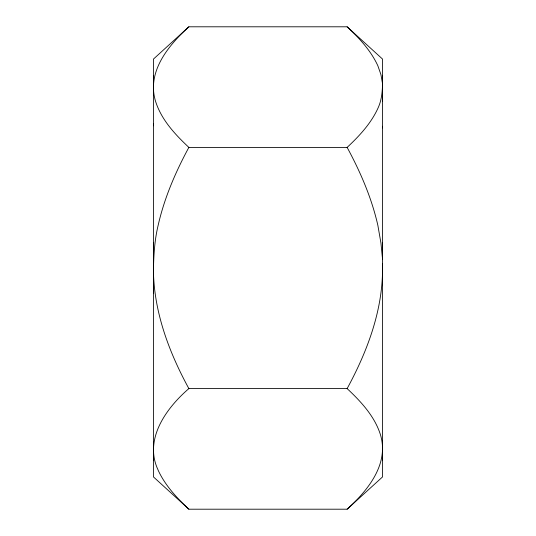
<?xml version="1.0" encoding="UTF-8"?>
<svg xmlns="http://www.w3.org/2000/svg" width="536" height="536" viewBox="0 0 536 536"><rect width="100%" height="100%" fill="white"/><g stroke="black" fill="none" stroke-linecap="round" stroke-linejoin="round"><path stroke-width="0.8" d="M153.564 262.787L153.577 278.023M153.417 293.179C153.443 270.472 152.787 247.619 158.14 225.355C164.331 197.965 175.553 172.029 188.866 147.4L347.134 147.4C359.247 136.07 370.858 123.649 377.86 108.419C382.751 98.195 382.543 86.872 382.583 75.831M382.429 256.195L382.583 242.821M153.417 91.455L153.571 84.447M382.436 89.639L382.583 59.114L347.134 26.8L188.866 26.8L153.417 59.114L153.417 476.886L188.866 509.2L347.134 509.2L382.583 476.886L382.583 91.455L382.396 82.913L380.935 74.605L377.86 65.781C370.858 50.552 359.247 38.13 347.134 26.8M382.583 444.545L382.583 460.169M153.417 460.169L153.564 454.696M382.436 127.896L382.583 126.268M188.866 509.2C176.753 497.87 165.142 485.449 158.14 470.219L157.966 469.71C143.648 439.145 166.455 407.889 188.866 388.6L347.134 388.6C367.91 350.356 383.877 307.677 382.443 263.558M188.866 26.8C169.001 44.883 147.299 70.712 155.065 99.596L155.098 99.783C160.612 118.965 174.656 134.054 188.866 147.4M347.134 509.2C367.086 491.13 388.553 465.308 380.935 436.405L380.902 436.217C375.388 417.035 361.344 401.946 347.134 388.6M347.134 147.4C360.447 172.029 371.669 197.965 377.86 225.355L380.935 243.002L382.583 259.591M188.866 388.6C170.019 354.008 155.44 316.14 153.604 276.415M153.417 123.963L153.584 125.786M153.417 75.831L153.557 81.325M382.429 446.327L382.583 452.96M153.417 444.545L153.571 451.567M382.429 92.909L382.583 101.009M153.417 242.821L153.564 256.389"/></g></svg>
